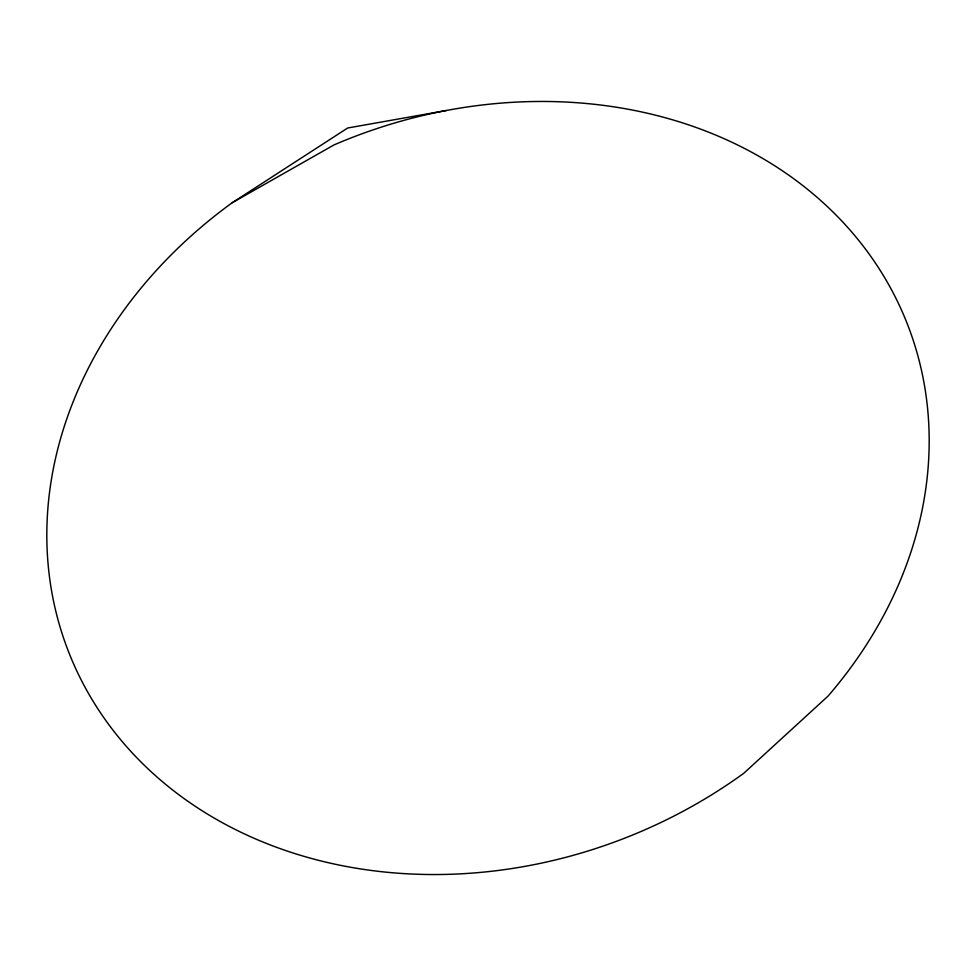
<?xml version="1.0" encoding="UTF-8"?>
<svg xmlns="http://www.w3.org/2000/svg" width="976" height="976" viewBox="0 0 976 976"><rect width="100%" height="100%" fill="white"/><g stroke="black" fill="none" stroke-linecap="round" stroke-linejoin="round"><path stroke-width="1.46" d="M232.251 202.703L333.999 144.924A450.278 375.906 -21.3 0 1 847.485 227.188A450.278 375.906 -21.3 0 1 828.075 696.071L743.749 773.297A450.278 375.906 -21.3 0 1 128.515 748.812A450.278 375.906 -21.3 0 1 232.251 202.703L347.651 128.015L446.252 110.52"/></g></svg>
